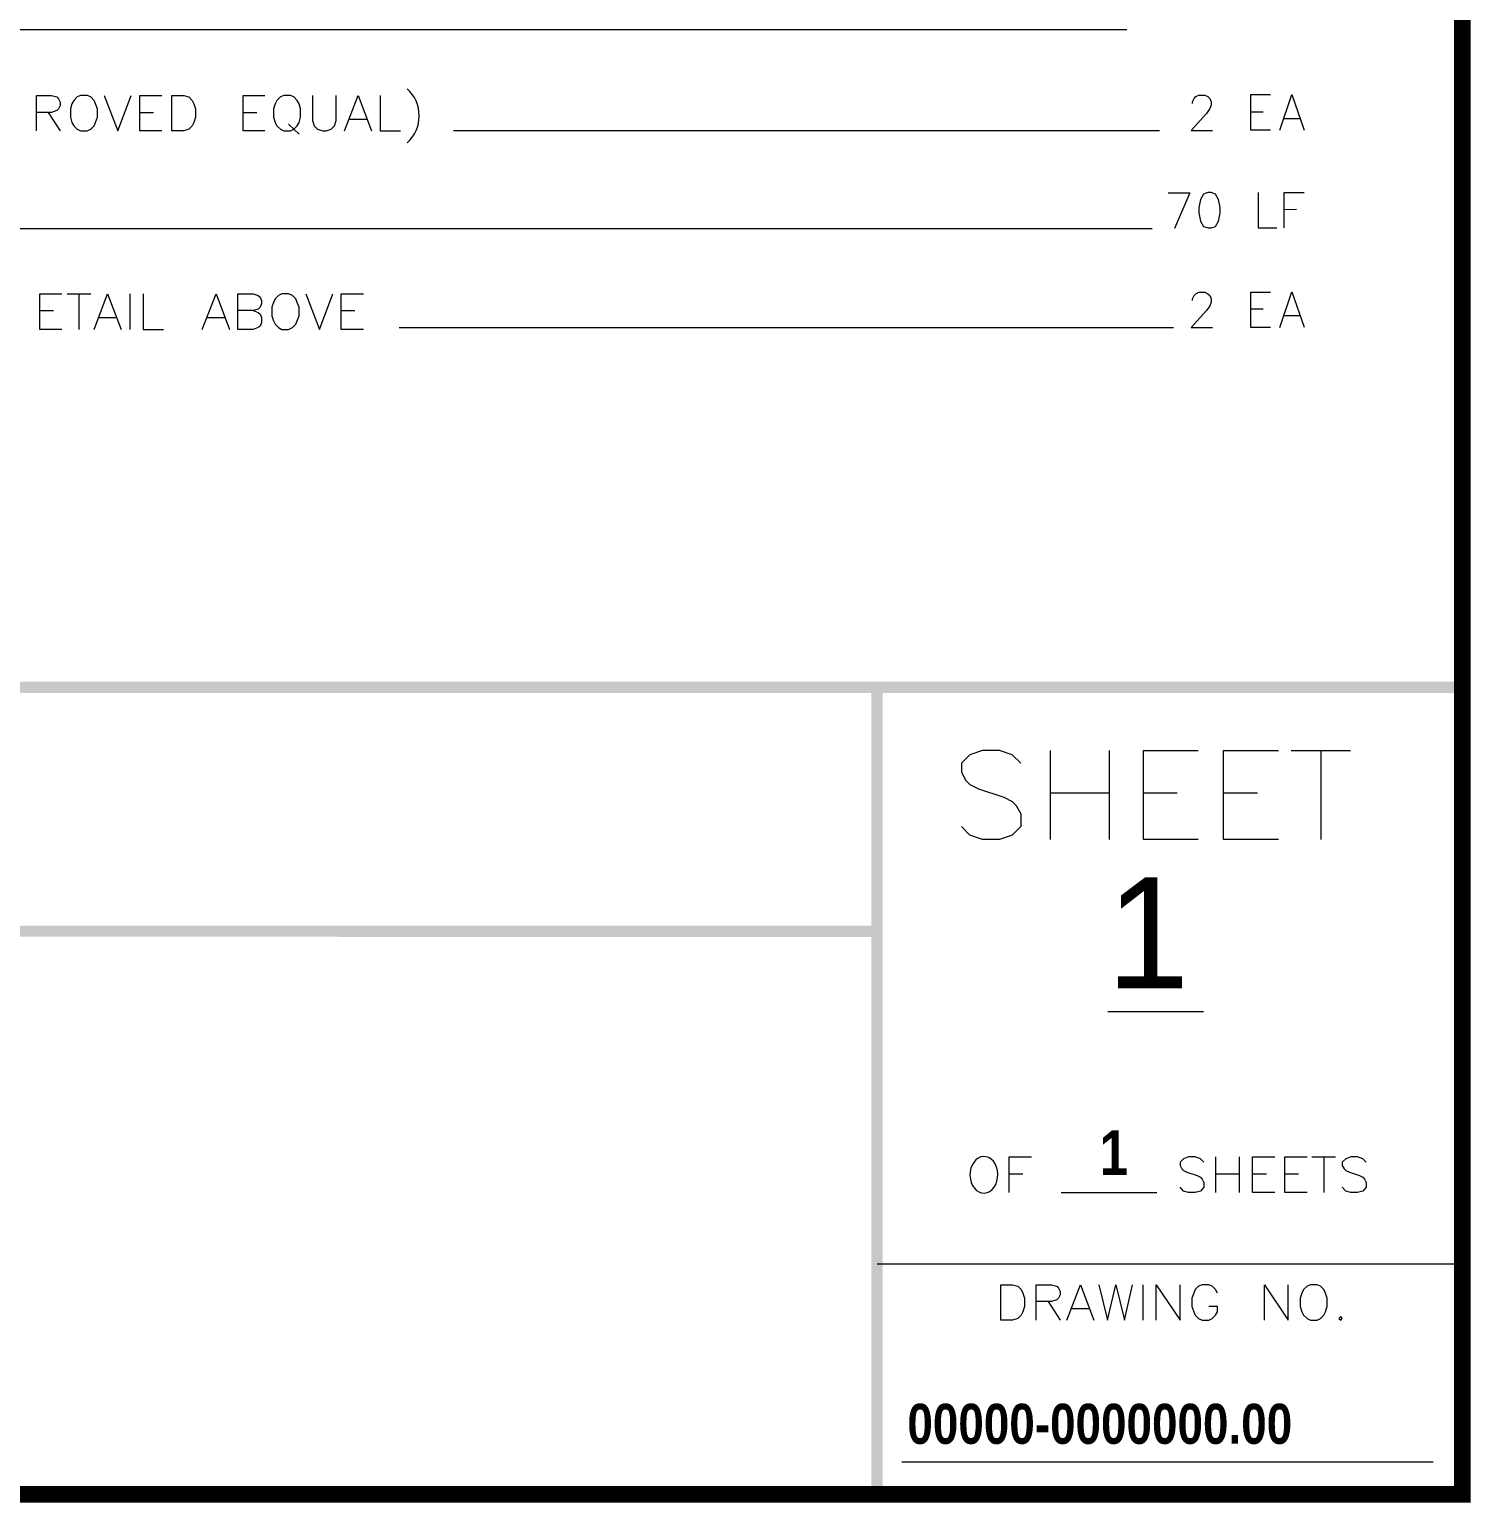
# Model space of a CAD drawing. Header units: millimetres. Extents: x -419 to 20046, y -14642 to 2638.
# Drawn here: x 32.18 to 35.421, y 0.481 to 3.795 of the extents above; entities that cross this region are included whole.
import ezdxf

# ---------------------------------------------------------------- set-up
doc = ezdxf.new("R2010")
doc.units = ezdxf.units.MM
for name, color, linetype in [('PDF11_----TX03', 7, 'Continuous'), ('PDF11_24x36$-$Yucca$Valley$TB$CUP$----TB02', 7, 'Continuous'), ('PDF11_24x36$-$Yucca$Valley$TB$CUP$----TB03', 7, 'Continuous'), ('PDF11_TEXT', 7, 'Continuous'), ('PDF11_VICINITY MAP', 7, 'Continuous')]:
    doc.layers.add(name, color=color, linetype=linetype)
doc.styles.add('PDF Century Gothic', font='GOTHIC.TTF')
doc.styles.add('PDF TechnicBold', font='techb___.ttf')

msp = doc.modelspace()

# ---------------------------------------------------------------- linework, layer by layer
at = {"layer": 'PDF11_----TX03', "lineweight": 20}
for points in [[(32.1951, 3.567), (32.1951, 3.647), (32.2292, 3.647), (32.2409, 3.6436), (32.2451, 3.6395), (32.2484, 3.632), (32.2484, 3.6245), (32.2451, 3.617), (32.2409, 3.6128), (32.2292, 3.6086), (32.1951, 3.6086)], [(32.3476, 3.647), (32.3784, 3.567), (32.4084, 3.647)], [(32.4776, 3.567), (32.4276, 3.567), (32.4276, 3.647), (32.4776, 3.647)], [(32.7093, 3.567), (32.6601, 3.567), (32.6601, 3.647), (32.7093, 3.647)], [(32.816, 3.647), (32.816, 3.5903), (32.8201, 3.5786), (32.8276, 3.5711), (32.8393, 3.567), (32.8468, 3.567), (32.8585, 3.5711), (32.866, 3.5786), (32.8693, 3.5903), (32.8693, 3.647)], [(32.8885, 3.567), (32.9193, 3.647), (32.9493, 3.567)], [(32.9685, 3.647), (32.9685, 3.567), (33.0143, 3.567)], [(32.2217, 3.6086), (32.2484, 3.567)], [(32.4276, 3.6086), (32.4584, 3.6086)], [(32.6601, 3.6086), (32.6909, 3.6086)], [(32.7626, 3.582), (32.786, 3.5595)], [(32.9001, 3.5936), (32.9385, 3.5936)], [(32.2526, 3.1202), (32.2026, 3.1202), (32.2026, 3.2003), (32.2526, 3.2003)], [(32.2642, 3.2003), (32.3176, 3.2003)], [(32.2909, 3.2003), (32.2909, 3.1202)], [(32.3251, 3.1202), (32.3551, 3.2003), (32.3859, 3.1202)], [(32.4051, 3.2003), (32.4051, 3.1202)], [(32.4351, 3.2003), (32.4351, 3.1202), (32.4809, 3.1202)], [(32.5684, 3.1202), (32.5993, 3.2003), (32.6293, 3.1202)], [(32.6826, 3.1628), (32.6943, 3.1586), (32.6984, 3.1544), (32.7018, 3.1469), (32.7018, 3.1361), (32.6984, 3.1278), (32.6943, 3.1244), (32.6826, 3.1202), (32.6484, 3.1202), (32.6484, 3.2003), (32.6826, 3.2003), (32.6943, 3.1969), (32.6984, 3.1928), (32.7018, 3.1853), (32.7018, 3.1778), (32.6984, 3.1703), (32.6943, 3.1661), (32.6826, 3.1628), (32.6484, 3.1628)], [(32.801, 3.2003), (32.8318, 3.1202), (32.8618, 3.2003)], [(32.931, 3.1202), (32.881, 3.1202), (32.881, 3.2003), (32.931, 3.2003)], [(32.2026, 3.1628), (32.2334, 3.1628)], [(32.881, 3.1628), (32.9118, 3.1628)], [(32.3359, 3.1469), (32.3743, 3.1469)], [(32.5801, 3.1469), (32.6184, 3.1469)]]:
    msp.add_lwpolyline(points, dxfattribs=at)
for points in [[(32.2943, 3.647), (32.2867, 3.6436), (32.2792, 3.6353), (32.2751, 3.6278), (32.2717, 3.617), (32.2717, 3.5978), (32.2751, 3.5861), (32.2792, 3.5786), (32.2867, 3.5711), (32.2943, 3.567), (32.3093, 3.567), (32.3176, 3.5711), (32.3251, 3.5786), (32.3284, 3.5861), (32.3326, 3.5978), (32.3326, 3.617), (32.3284, 3.6278), (32.3251, 3.6353), (32.3176, 3.6436), (32.3093, 3.647)], [(32.5001, 3.567), (32.5001, 3.647), (32.5268, 3.647), (32.5384, 3.6436), (32.5459, 3.6353), (32.5493, 3.6278), (32.5534, 3.617), (32.5534, 3.5978), (32.5493, 3.5861), (32.5459, 3.5786), (32.5384, 3.5711), (32.5268, 3.567)], [(32.7518, 3.647), (32.7443, 3.6436), (32.736, 3.6353), (32.7326, 3.6278), (32.7285, 3.617), (32.7285, 3.5978), (32.7326, 3.5861), (32.736, 3.5786), (32.7443, 3.5711), (32.7518, 3.567), (32.7668, 3.567), (32.7743, 3.5711), (32.7818, 3.5786), (32.786, 3.5861), (32.7893, 3.5978), (32.7893, 3.617), (32.786, 3.6278), (32.7818, 3.6353), (32.7743, 3.6436), (32.7668, 3.647)], [(32.7476, 3.2003), (32.7401, 3.1969), (32.7326, 3.1894), (32.7285, 3.1811), (32.7251, 3.1703), (32.7251, 3.1511), (32.7285, 3.1394), (32.7326, 3.1319), (32.7401, 3.1244), (32.7476, 3.1202), (32.7626, 3.1202), (32.771, 3.1244), (32.7785, 3.1319), (32.7818, 3.1394), (32.786, 3.1511), (32.786, 3.1703), (32.7818, 3.1811), (32.7785, 3.1894), (32.771, 3.1969), (32.7626, 3.2003)]]:
    msp.add_lwpolyline(points, close=True, dxfattribs=at)
msp.add_arc((32.9743, 3.6011), 0.082, 312.117, 47.883, dxfattribs=at)
at = {"layer": 'PDF11_24x36$-$Yucca$Valley$TB$CUP$----TB02', "lineweight": 0, "const_width": 0.0375}
msp.add_lwpolyline([(35.4024, 0.4996), (35.4024, 23.5006), (0.9184, 23.5006), (0.9184, 0.4996)], close=True, dxfattribs=at)
at = {"layer": 'PDF11_24x36$-$Yucca$Valley$TB$CUP$----TB02', "lineweight": 18}
for points in [[(34.6053, 1.586), (34.8203, 1.586)], [(34.5003, 1.1784), (34.7153, 1.1784)], [(34.0861, 1.0176), (35.3837, 1.0176)], [(34.1419, 0.5725), (35.337, 0.5725)]]:
    msp.add_lwpolyline(points, dxfattribs=at)
at = {"layer": 'PDF11_24x36$-$Yucca$Valley$TB$CUP$----TB02', "transparency": 33554559}
for points in [[(0.9367, 2.3277), (0.9367, 2.3027), (35.3837, 2.3277)], [(0.9367, 2.3027), (35.3837, 2.3277), (35.3837, 2.3027)], [(34.0736, 0.5184), (34.0986, 0.5184), (34.0736, 2.3152)], [(34.0986, 0.5184), (34.0736, 2.3152), (34.0986, 2.3152)], [(24.922, 1.7801), (24.922, 1.7551), (34.0861, 1.7785)], [(24.922, 1.7551), (34.0861, 1.7785), (34.0861, 1.7535)]]:
    msp.add_solid(points, dxfattribs=at)
at = {"layer": 'PDF11_24x36$-$Yucca$Valley$TB$CUP$----TB03', "lineweight": 20}
for points in [[(34.4094, 2.1443), (34.3903, 2.1635), (34.3619, 2.1727), (34.3236, 2.1727), (34.2952, 2.1635), (34.2761, 2.1443), (34.2761, 2.1252), (34.2852, 2.106), (34.2952, 2.0968), (34.3144, 2.0868), (34.3711, 2.0677), (34.3903, 2.0585), (34.3994, 2.0493), (34.4094, 2.0302), (34.4094, 2.0018), (34.3903, 1.9827), (34.3619, 1.9727), (34.3236, 1.9727), (34.2952, 1.9827), (34.2761, 2.0018)], [(34.4753, 2.1727), (34.4753, 1.9727)], [(34.6086, 2.1727), (34.6086, 1.9727)], [(34.8086, 1.9727), (34.6853, 1.9727), (34.6853, 2.1727), (34.8086, 2.1727)], [(34.9895, 1.9727), (34.8653, 1.9727), (34.8653, 2.1727), (34.9895, 2.1727)], [(35.0178, 2.1727), (35.1511, 2.1727)], [(35.0845, 2.1727), (35.0845, 1.9727)], [(34.4753, 2.0777), (34.6086, 2.0777)], [(34.6853, 2.0777), (34.7611, 2.0777)], [(34.8653, 2.0777), (34.942, 2.0777)], [(34.3836, 1.1784), (34.3836, 1.2584), (34.4336, 1.2584)], [(34.8211, 1.2468), (34.8136, 1.2543), (34.802, 1.2584), (34.7869, 1.2584), (34.7753, 1.2543), (34.7678, 1.2468), (34.7678, 1.2393), (34.7719, 1.2318), (34.7753, 1.2276), (34.7828, 1.2243), (34.8061, 1.2168), (34.8136, 1.2126), (34.8178, 1.2084), (34.8211, 1.2009), (34.8211, 1.1901), (34.8136, 1.1818), (34.802, 1.1784), (34.7869, 1.1784), (34.7753, 1.1818), (34.7678, 1.1901)], [(34.8478, 1.2584), (34.8478, 1.1784)], [(34.9011, 1.2584), (34.9011, 1.1784)], [(34.9811, 1.1784), (34.9311, 1.1784), (34.9311, 1.2584), (34.9811, 1.2584)], [(35.0536, 1.1784), (35.0036, 1.1784), (35.0036, 1.2584), (35.0536, 1.2584)], [(35.0645, 1.2584), (35.1178, 1.2584)], [(35.0911, 1.2584), (35.0911, 1.1784)], [(35.1861, 1.2468), (35.1786, 1.2543), (35.167, 1.2584), (35.152, 1.2584), (35.1403, 1.2543), (35.1328, 1.2468), (35.1328, 1.2393), (35.137, 1.2318), (35.1403, 1.2276), (35.1486, 1.2243), (35.1711, 1.2168), (35.1786, 1.2126), (35.1828, 1.2084), (35.1861, 1.2009), (35.1861, 1.1901), (35.1786, 1.1818), (35.167, 1.1784), (35.152, 1.1784), (35.1403, 1.1818), (35.1328, 1.1901)], [(34.3836, 1.2201), (34.4144, 1.2201)], [(34.8478, 1.2201), (34.9011, 1.2201)], [(34.9311, 1.2201), (34.962, 1.2201)], [(35.0036, 1.2201), (35.0345, 1.2201)], [(34.4444, 0.8909), (34.4444, 0.9709), (34.4786, 0.9709), (34.4903, 0.9676), (34.4944, 0.9634), (34.4978, 0.9559), (34.4978, 0.9484), (34.4944, 0.9409), (34.4903, 0.9367), (34.4786, 0.9334), (34.4444, 0.9334)], [(34.5128, 0.8909), (34.5436, 0.9709), (34.5736, 0.8909)], [(34.5853, 0.9709), (34.6044, 0.8909), (34.6236, 0.9709), (34.6428, 0.8909), (34.6611, 0.9709)], [(34.6844, 0.9709), (34.6844, 0.8909)], [(34.7144, 0.8909), (34.7144, 0.9709), (34.7678, 0.8909), (34.7678, 0.9709)], [(34.852, 0.9517), (34.8478, 0.9601), (34.8403, 0.9676), (34.8328, 0.9709), (34.8178, 0.9709), (34.8095, 0.9676), (34.802, 0.9601), (34.7986, 0.9517), (34.7945, 0.9409), (34.7945, 0.9217), (34.7986, 0.9101), (34.802, 0.9026), (34.8095, 0.8951), (34.8178, 0.8909), (34.8328, 0.8909), (34.8403, 0.8951), (34.8478, 0.9026), (34.852, 0.9101), (34.852, 0.9217), (34.8328, 0.9217)], [(34.9578, 0.8909), (34.9578, 0.9709), (35.0111, 0.8909), (35.0111, 0.9709)], [(34.4711, 0.9334), (34.4978, 0.8909)], [(34.5244, 0.9176), (34.5628, 0.9176)]]:
    msp.add_lwpolyline(points, dxfattribs=at)
for points in [[(34.3644, 0.8909), (34.3644, 0.9709), (34.3911, 0.9709), (34.4028, 0.9676), (34.4103, 0.9601), (34.4144, 0.9517), (34.4178, 0.9409), (34.4178, 0.9217), (34.4144, 0.9101), (34.4103, 0.9026), (34.4028, 0.8951), (34.3911, 0.8909)], [(35.0611, 0.9709), (35.0536, 0.9676), (35.0453, 0.9601), (35.042, 0.9517), (35.0378, 0.9409), (35.0378, 0.9217), (35.042, 0.9101), (35.0453, 0.9026), (35.0536, 0.8951), (35.0611, 0.8909), (35.0761, 0.8909), (35.0836, 0.8951), (35.0911, 0.9026), (35.0953, 0.9101), (35.0986, 0.9217), (35.0986, 0.9409), (35.0953, 0.9517), (35.0911, 0.9601), (35.0836, 0.9676), (35.0761, 0.9709)], [(35.1295, 0.8992), (35.1253, 0.8951), (35.1295, 0.8909), (35.1328, 0.8951)]]:
    msp.add_lwpolyline(points, close=True, dxfattribs=at)
msp.add_ellipse((34.3266, 1.2183), major_axis=(0.0002, 0.0413), ratio=0.758932, start_param=0.235965, end_param=6.51915, dxfattribs=at)
at = {"layer": 'PDF11_VICINITY MAP', "lineweight": 18}
for points in [[(31.0308, 3.7953), (34.6478, 3.7953)], [(33.1335, 3.5678), (34.7219, 3.5678)], [(29.8599, 3.3478), (34.7053, 3.3478)], [(33.011, 3.1244), (34.7528, 3.1244)]]:
    msp.add_lwpolyline(points, dxfattribs=at)
at = {"layer": 'PDF11_VICINITY MAP', "lineweight": 20}
for points in [[(34.7961, 3.6286), (34.7961, 3.6328), (34.7995, 3.6403), (34.8036, 3.6445), (34.8103, 3.6478), (34.8236, 3.6478), (34.8303, 3.6445), (34.8345, 3.6403), (34.8378, 3.6328), (34.8378, 3.6253), (34.8345, 3.6178), (34.827, 3.6061), (34.7928, 3.5678), (34.8411, 3.5678)], [(34.9711, 3.5686), (34.927, 3.5686), (34.927, 3.6486), (34.9711, 3.6486)], [(34.992, 3.5686), (35.0195, 3.6486), (35.047, 3.5686)], [(34.927, 3.6103), (34.9545, 3.6103)], [(35.002, 3.5953), (35.0361, 3.5953)], [(34.7411, 3.4278), (34.7894, 3.4278), (34.7553, 3.3478)], [(34.9436, 3.4286), (34.9436, 3.3486), (34.9853, 3.3486)], [(35.002, 3.3486), (35.002, 3.4286), (35.047, 3.4286)], [(35.002, 3.3903), (35.0295, 3.3911)], [(34.7961, 3.1853), (34.7961, 3.1894), (34.7995, 3.1969), (34.8036, 3.2003), (34.8103, 3.2044), (34.8236, 3.2044), (34.8303, 3.2003), (34.8345, 3.1969), (34.8378, 3.1894), (34.8378, 3.1819), (34.8345, 3.1736), (34.827, 3.1628), (34.7928, 3.1244), (34.8411, 3.1244)], [(34.9711, 3.1244), (34.927, 3.1244), (34.927, 3.2044), (34.9711, 3.2044)], [(34.992, 3.1244), (35.0195, 3.2053), (35.047, 3.1253)], [(34.927, 3.1669), (34.9545, 3.1669)], [(35.002, 3.1519), (35.0361, 3.1519)]]:
    msp.add_lwpolyline(points, dxfattribs=at)
msp.add_lwpolyline([(34.8303, 3.4286), (34.8203, 3.4244), (34.8136, 3.4128), (34.8103, 3.3936), (34.8103, 3.3828), (34.8136, 3.3636), (34.8203, 3.3519), (34.8311, 3.3486), (34.8378, 3.3486), (34.8478, 3.3519), (34.8545, 3.3636), (34.8578, 3.3828), (34.8578, 3.3944), (34.8545, 3.4128), (34.8478, 3.4244), (34.8378, 3.4286)], close=True, dxfattribs=at)

# ---------------------------------------------------------------- texts
at = {"layer": 'PDF11_TEXT', "attachment_point": 7}
for s, insert, char_height, style in [('1', (34.6028, 1.6376), 0.25, 'PDF Century Gothic'), ('1', (34.5869, 1.2181), 0.1, 'PDF TechnicBold'), ('00000-0000000.00', (34.1544, 0.6117), 0.090001, 'PDF TechnicBold')]:
    msp.add_mtext(s, dxfattribs=dict(at, insert=insert, char_height=char_height, style=style))

doc.saveas('drawing.dxf')
